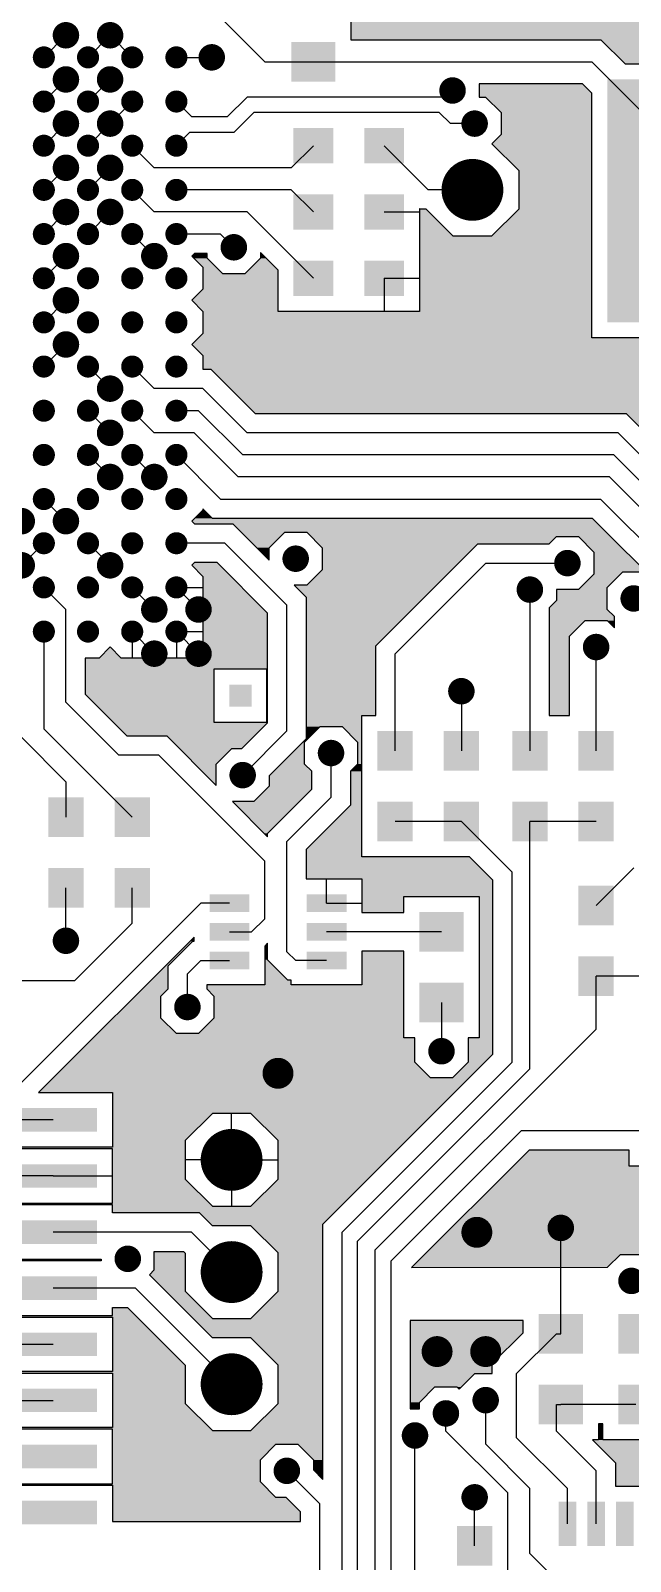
# Model space of a CAD drawing. Extents: x 295 to 953, y 10 to 290.
# Drawn here: x 686.9 to 714, y 126.9 to 196.2 of the extents above; entities that cross this region are included whole.
import ezdxf

# ---------------------------------------------------------------- set-up
doc = ezdxf.new("R2010")
doc.units = 0
doc.header["$LTSCALE"] = 5
doc.header["$MEASUREMENT"] = 0
doc.layers.get('0').update_dxf_attribs({"linetype": 'CONTINUOUS', "lineweight": 25})
doc.layers.add('16_COMP_GBR', color=4, linetype='CONTINUOUS')

msp = doc.modelspace()

# ---------------------------------------------------------------- linework, layer by layer
at = {"color": 7}
for points, const_width in [([(688.178, 196, 1), (688.778, 196, 1)], 0.6), ([(690.178, 196, 1), (690.778, 196, 1)], 0.6), ([(687.228, 195, 1), (687.728, 195, 1)], 0.5), ([(689.228, 195, 1), (689.728, 195, 1)], 0.5), ([(691.228, 195, 1), (691.728, 195, 1)], 0.5), ([(693.228, 195, 1), (693.728, 195, 1)], 0.5), ([(694.778, 195, 1), (695.378, 195, 1)], 0.6), ([(688.178, 194, 1), (688.778, 194, 1)], 0.6), ([(690.178, 194, 1), (690.778, 194, 1)], 0.6), ([(705.678, 193.5, 1), (706.278, 193.5, 1)], 0.6), ([(687.228, 193, 1), (687.728, 193, 1)], 0.5), ([(689.228, 193, 1), (689.728, 193, 1)], 0.5), ([(691.228, 193, 1), (691.728, 193, 1)], 0.5), ([(693.228, 193, 1), (693.728, 193, 1)], 0.5), ([(688.178, 192, 1), (688.778, 192, 1)], 0.6), ([(690.178, 192, 1), (690.778, 192, 1)], 0.6), ([(706.678, 192, 1), (707.278, 192, 1)], 0.6), ([(687.228, 191, 1), (687.728, 191, 1)], 0.5), ([(689.228, 191, 1), (689.728, 191, 1)], 0.5), ([(691.228, 191, 1), (691.728, 191, 1)], 0.5), ([(693.228, 191, 1), (693.728, 191, 1)], 0.5), ([(688.178, 190, 1), (688.778, 190, 1)], 0.6), ([(690.178, 190, 1), (690.778, 190, 1)], 0.6), ([(706.178, 189, 1), (707.578, 189, 1)], 1.4), ([(687.228, 189, 1), (687.728, 189, 1)], 0.5), ([(689.228, 189, 1), (689.728, 189, 1)], 0.5), ([(691.228, 189, 1), (691.728, 189, 1)], 0.5), ([(693.228, 189, 1), (693.728, 189, 1)], 0.5), ([(688.178, 188, 1), (688.778, 188, 1)], 0.6), ([(690.178, 188, 1), (690.778, 188, 1)], 0.6), ([(687.228, 187, 1), (687.728, 187, 1)], 0.5), ([(689.228, 187, 1), (689.728, 187, 1)], 0.5), ([(691.228, 187, 1), (691.728, 187, 1)], 0.5), ([(693.228, 187, 1), (693.728, 187, 1)], 0.5), ([(688.178, 186, 1), (688.778, 186, 1)], 0.6), ([(692.178, 186, 1), (692.778, 186, 1)], 0.6), ([(695.778, 186.4, 1), (696.378, 186.4, 1)], 0.6), ([(687.228, 185, 1), (687.728, 185, 1)], 0.5), ([(689.228, 185, 1), (689.728, 185, 1)], 0.5), ([(691.228, 185, 1), (691.728, 185, 1)], 0.5), ([(693.228, 185, 1), (693.728, 185, 1)], 0.5), ([(688.178, 184, 1), (688.778, 184, 1)], 0.6), ([(687.228, 183, 1), (687.728, 183, 1)], 0.5), ([(689.228, 183, 1), (689.728, 183, 1)], 0.5), ([(691.228, 183, 1), (691.728, 183, 1)], 0.5), ([(693.228, 183, 1), (693.728, 183, 1)], 0.5), ([(688.178, 182, 1), (688.778, 182, 1)], 0.6), ([(687.228, 181, 1), (687.728, 181, 1)], 0.5), ([(689.228, 181, 1), (689.728, 181, 1)], 0.5), ([(691.228, 181, 1), (691.728, 181, 1)], 0.5), ([(693.228, 181, 1), (693.728, 181, 1)], 0.5), ([(690.178, 180, 1), (690.778, 180, 1)], 0.6), ([(687.228, 179, 1), (687.728, 179, 1)], 0.5), ([(689.228, 179, 1), (689.728, 179, 1)], 0.5), ([(691.228, 179, 1), (691.728, 179, 1)], 0.5), ([(693.228, 179, 1), (693.728, 179, 1)], 0.5), ([(690.178, 178, 1), (690.778, 178, 1)], 0.6), ([(687.228, 177, 1), (687.728, 177, 1)], 0.5), ([(689.228, 177, 1), (689.728, 177, 1)], 0.5), ([(691.228, 177, 1), (691.728, 177, 1)], 0.5), ([(693.228, 177, 1), (693.728, 177, 1)], 0.5), ([(690.178, 176, 1), (690.778, 176, 1)], 0.6), ([(692.178, 176, 1), (692.778, 176, 1)], 0.6), ([(687.228, 175, 1), (687.728, 175, 1)], 0.5), ([(689.228, 175, 1), (689.728, 175, 1)], 0.5), ([(691.228, 175, 1), (691.728, 175, 1)], 0.5), ([(693.228, 175, 1), (693.728, 175, 1)], 0.5), ([(686.178, 174, 1), (686.778, 174, 1)], 0.6), ([(688.178, 174, 1), (688.778, 174, 1)], 0.6), ([(687.228, 173, 1), (687.728, 173, 1)], 0.5), ([(689.228, 173, 1), (689.728, 173, 1)], 0.5), ([(691.228, 173, 1), (691.728, 173, 1)], 0.5), ([(693.228, 173, 1), (693.728, 173, 1)], 0.5), ([(686.178, 172, 1), (686.778, 172, 1)], 0.6), ([(690.178, 172, 1), (690.778, 172, 1)], 0.6), ([(698.578, 172.3, 1), (699.178, 172.3, 1)], 0.6), ([(710.878, 172.1, 1), (711.478, 172.1, 1)], 0.6), ([(687.228, 171, 1), (687.728, 171, 1)], 0.5), ([(689.228, 171, 1), (689.728, 171, 1)], 0.5), ([(691.228, 171, 1), (691.728, 171, 1)], 0.5), ([(693.228, 171, 1), (693.728, 171, 1)], 0.5), ([(709.178, 170.9, 1), (709.778, 170.9, 1)], 0.6), ([(692.178, 170, 1), (692.778, 170, 1)], 0.6), ([(694.178, 170, 1), (694.778, 170, 1)], 0.6), ([(713.878, 170.5, 1), (714.478, 170.5, 1)], 0.6), ([(687.228, 169, 1), (687.728, 169, 1)], 0.5), ([(689.228, 169, 1), (689.728, 169, 1)], 0.5), ([(691.228, 169, 1), (691.728, 169, 1)], 0.5), ([(693.228, 169, 1), (693.728, 169, 1)], 0.5), ([(692.178, 168, 1), (692.778, 168, 1)], 0.6), ([(694.178, 168, 1), (694.778, 168, 1)], 0.6), ([(712.178, 168.3, 1), (712.778, 168.3, 1)], 0.6), ([(706.078, 166.3, 1), (706.678, 166.3, 1)], 0.6), ([(700.178, 163.5, 1), (700.778, 163.5, 1)], 0.6), ([(696.178, 162.5, 1), (696.778, 162.5, 1)], 0.6), ([(688.178, 155, 1), (688.778, 155, 1)], 0.6), ([(693.678, 152, 1), (694.278, 152, 1)], 0.6), ([(705.178, 150, 1), (705.778, 150, 1)], 0.6), ([(697.728, 149, 1), (698.428, 149, 1)], 0.7), ([(695.278, 145.08, 1), (696.678, 145.08, 1)], 1.4), ([(706.728, 141.8, 1), (707.428, 141.8, 1)], 0.7), ([(710.578, 142, 1), (711.178, 142, 1)], 0.6), ([(695.278, 140, 1), (696.678, 140, 1)], 1.4), ([(690.978, 140.6, 1), (691.578, 140.6, 1)], 0.6), ([(713.778, 139.6, 1), (714.378, 139.6, 1)], 0.6), ([(704.928, 136.4, 1), (705.628, 136.4, 1)], 0.7), ([(707.128, 136.4, 1), (707.828, 136.4, 1)], 0.7), ([(695.278, 134.92, 1), (696.678, 134.92, 1)], 1.4), ([(707.178, 134.2, 1), (707.778, 134.2, 1)], 0.6), ([(705.378, 133.6, 1), (705.978, 133.6, 1)], 0.6), ([(703.978, 132.6, 1), (704.578, 132.6, 1)], 0.6), ([(698.178, 131, 1), (698.778, 131, 1)], 0.6), ([(706.678, 129.8, 1), (707.278, 129.8, 1)], 0.6)]:
    msp.add_lwpolyline(points, format="xyb", close=True, dxfattribs=dict(at, const_width=const_width))
for points in [[(700.678, 195.7), (700.678, 193.9), (698.678, 195.7), (698.678, 193.9)], [(716.978, 194), (716.978, 183), (712.978, 194), (712.978, 183)], [(700.578, 191.8), (700.578, 190.2), (698.778, 191.8), (698.778, 190.2)], [(703.778, 191.8), (703.778, 190.2), (701.978, 191.8), (701.978, 190.2)], [(700.578, 188.8), (700.578, 187.2), (698.778, 188.8), (698.778, 187.2)], [(703.778, 188.8), (703.778, 187.2), (701.978, 188.8), (701.978, 187.2)], [(700.578, 185.8), (700.578, 184.2), (698.778, 185.8), (698.778, 184.2)], [(703.778, 185.8), (703.778, 184.2), (701.978, 185.8), (701.978, 184.2)], [(704.178, 164.5), (704.178, 162.7), (702.578, 164.5), (702.578, 162.7)], [(707.178, 164.5), (707.178, 162.7), (705.578, 164.5), (705.578, 162.7)], [(710.278, 164.5), (710.278, 162.7), (708.678, 164.5), (708.678, 162.7)], [(713.278, 164.5), (713.278, 162.7), (711.678, 164.5), (711.678, 162.7)], [(689.278, 161.5), (689.278, 159.7), (687.678, 161.5), (687.678, 159.7)], [(692.278, 161.5), (692.278, 159.7), (690.678, 161.5), (690.678, 159.7)], [(704.178, 161.3), (704.178, 159.5), (702.578, 161.3), (702.578, 159.5)], [(707.178, 161.3), (707.178, 159.5), (705.578, 161.3), (705.578, 159.5)], [(710.278, 161.3), (710.278, 159.5), (708.678, 161.3), (708.678, 159.5)], [(713.278, 161.3), (713.278, 159.5), (711.678, 161.3), (711.678, 159.5)], [(689.278, 158.3), (689.278, 156.5), (687.678, 158.3), (687.678, 156.5)], [(692.278, 158.3), (692.278, 156.5), (690.678, 158.3), (690.678, 156.5)], [(713.278, 157.5), (713.278, 155.7), (711.678, 157.5), (711.678, 155.7)], [(696.778, 157.1), (696.778, 156.3), (694.978, 157.1), (694.978, 156.3)], [(701.178, 157.1), (701.178, 156.3), (699.378, 157.1), (699.378, 156.3)], [(706.478, 156.3), (706.478, 154.5), (704.478, 156.3), (704.478, 154.5)], [(696.778, 155.8), (696.778, 155), (694.978, 155.8), (694.978, 155)], [(701.178, 155.8), (701.178, 155), (699.378, 155.8), (699.378, 155)], [(696.778, 154.5), (696.778, 153.7), (694.978, 154.5), (694.978, 153.7)], [(701.178, 154.5), (701.178, 153.7), (699.378, 154.5), (699.378, 153.7)], [(713.278, 154.3), (713.278, 152.5), (711.678, 154.3), (711.678, 152.5)], [(706.478, 153.1), (706.478, 151.3), (704.478, 153.1), (704.478, 151.3)], [(689.887, 147.423), (689.887, 146.357), (685.925, 147.423), (685.925, 146.357)], [(689.887, 144.883), (689.887, 143.817), (685.925, 144.883), (685.925, 143.817)], [(689.887, 142.343), (689.887, 141.277), (685.925, 142.343), (685.925, 141.277)], [(689.887, 139.803), (689.887, 138.737), (685.925, 139.803), (685.925, 138.737)], [(711.878, 138.1), (711.878, 136.3), (709.878, 138.1), (709.878, 136.3)], [(715.078, 138.1), (715.078, 136.3), (713.478, 138.1), (713.478, 136.3)], [(689.887, 137.263), (689.887, 136.197), (685.925, 137.263), (685.925, 136.197)], [(689.887, 134.723), (689.887, 133.657), (685.925, 134.723), (685.925, 133.657)], [(711.878, 134.9), (711.878, 133.1), (709.878, 134.9), (709.878, 133.1)], [(715.078, 134.9), (715.078, 133.1), (713.478, 134.9), (713.478, 133.1)], [(689.887, 132.183), (689.887, 131.117), (685.925, 132.183), (685.925, 131.117)], [(689.887, 129.643), (689.887, 128.577), (685.925, 129.643), (685.925, 128.577)], [(711.578, 129.6), (711.578, 127.6), (710.778, 129.6), (710.778, 127.6)], [(712.878, 129.6), (712.878, 127.6), (712.078, 129.6), (712.078, 127.6)], [(714.178, 129.6), (714.178, 127.6), (713.378, 129.6), (713.378, 127.6)], [(707.778, 128.5), (707.778, 126.7), (706.178, 128.5), (706.178, 126.7)]]:
    msp.add_solid(points, dxfattribs=at)
at = {"layer": '16_COMP_GBR', "color": 7}
for p, q in [((701.378, 199.6), (701.378, 195.8)), ((697.478, 194.8), (695.278, 197)), ((687.478, 195), (688.478, 196)), ((689.478, 195), (690.478, 196)), ((690.478, 196), (691.478, 195)), ((701.378, 195.8), (712.692, 195.8)), ((712.692, 195.8), (713.792, 194.7)), ((693.478, 195), (695.078, 195)), ((697.478, 194.8), (699.678, 194.8)), ((699.678, 194.8), (712.278, 194.8)), ((714.878, 192.2), (712.278, 194.8)), ((713.792, 194.7), (717.678, 194.7)), ((687.478, 193), (688.478, 194)), ((689.478, 193), (690.478, 194)), ((705.978, 193.5), (705.678, 193.2)), ((707.178, 193.8), (707.178, 193.2)), ((711.864, 193.8), (707.178, 193.8)), ((712.278, 193.386), (711.864, 193.8)), ((712.278, 182.3), (712.278, 193.386)), ((690.478, 192), (691.478, 193)), ((693.478, 193), (694.178, 192.3)), ((695.778, 192.3), (696.678, 193.2)), ((705.678, 193.2), (696.678, 193.2)), ((707.178, 193.2), (707.476, 193.2)), ((707.476, 193.2), (708.178, 192.498)), ((687.478, 191), (688.478, 192)), ((689.478, 191), (690.478, 192)), ((695.778, 192.3), (694.178, 192.3)), ((696.078, 191.6), (696.978, 192.5)), ((705.378, 192.5), (696.978, 192.5)), ((705.378, 192.5), (705.878, 192)), ((706.978, 192), (705.878, 192)), ((708.178, 192.498), (708.178, 191.502)), ((693.478, 191), (694.078, 191.6)), ((696.078, 191.6), (694.078, 191.6)), ((708.178, 191.502), (707.762, 191.086)), ((691.478, 191), (692.478, 190)), ((699.678, 191), (698.678, 190)), ((702.878, 191), (704.878, 189)), ((707.762, 191.086), (708.978, 189.87)), ((687.478, 189), (688.478, 190)), ((689.478, 189), (690.478, 190)), ((698.678, 190), (692.478, 190)), ((708.978, 189.87), (708.978, 188.13)), ((691.478, 189), (692.478, 188)), ((698.678, 189), (693.478, 189)), ((699.678, 188), (698.678, 189)), ((706.878, 189), (704.878, 189)), ((687.478, 187), (688.478, 188)), ((690.478, 188), (689.478, 187)), ((696.678, 188), (692.478, 188)), ((699.678, 185), (696.678, 188)), ((702.878, 188), (704.478, 188)), ((704.478, 188.162), (704.478, 183.5)), ((704.516, 188.124), (704.478, 188.162)), ((704.784, 188.124), (704.516, 188.124)), ((706.008, 186.9), (704.784, 188.124)), ((708.978, 188.13), (707.748, 186.9)), ((692.478, 186), (691.478, 187)), ((695.478, 187), (693.478, 187)), ((696.078, 186.4), (695.478, 187)), ((707.748, 186.9), (706.008, 186.9)), ((687.478, 185), (688.478, 186)), ((694.3, 186.124), (694.176, 186)), ((694.176, 186), (694.678, 185.498)), ((694.878, 186.124), (694.3, 186.124)), ((694.878, 185.902), (694.878, 186.124)), ((695.58, 185.2), (694.878, 185.902)), ((697.278, 185.902), (696.576, 185.2)), ((697.278, 186.162), (697.278, 185.902)), ((698.078, 185.362), (697.278, 186.162)), ((694.678, 185.498), (694.678, 184.504)), ((696.576, 185.2), (695.58, 185.2)), ((698.078, 183.5), (698.078, 185.362)), ((694.678, 184.504), (694.176, 184)), ((702.878, 185), (702.878, 183.5)), ((702.878, 185), (704.478, 185)), ((687.478, 183), (688.478, 184)), ((694.176, 184), (694.678, 183.498)), ((694.678, 183.498), (694.678, 182.504)), ((704.478, 183.5), (698.078, 183.5)), ((694.678, 182.504), (694.176, 182)), ((717.678, 182.3), (712.278, 182.3)), ((687.478, 181), (688.478, 182)), ((694.176, 182), (694.678, 181.498)), ((690.478, 180), (689.478, 181)), ((691.478, 181), (692.478, 180)), ((694.678, 181.498), (694.678, 180.876)), ((694.678, 180.876), (695.04, 180.876)), ((695.04, 180.876), (697.04, 178.876)), ((694.678, 180), (692.478, 180)), ((694.678, 180), (696.678, 178)), ((690.478, 178), (689.478, 179)), ((691.478, 179), (692.478, 178)), ((694.478, 179), (693.478, 179)), ((694.478, 179), (696.478, 177)), ((697.04, 178.876), (713.84, 178.876)), ((713.84, 178.876), (722.04, 170.676)), ((694.278, 178), (692.478, 178)), ((694.278, 178), (696.278, 176)), ((713.478, 178), (696.678, 178)), ((713.478, 178), (721.678, 169.8)), ((690.478, 176), (689.478, 177)), ((692.478, 176), (691.478, 177)), ((693.478, 177), (695.478, 175)), ((713.278, 177), (696.478, 177)), ((713.278, 177), (725.278, 165)), ((713.078, 176), (696.278, 176)), ((713.078, 176), (724.778, 164.3)), ((687.478, 175), (688.478, 174)), ((695.478, 175), (712.678, 175)), ((726.078, 161.6), (712.678, 175)), ((688.478, 174.304), (688.176, 174)), ((688.176, 174), (688.478, 173.698)), ((688.782, 174), (688.478, 174.304)), ((688.478, 173.698), (688.782, 174)), ((694.678, 174.504), (694.176, 174)), ((694.176, 174), (694.3, 173.876)), ((694.678, 174.562), (694.678, 174.504)), ((695.116, 174.124), (694.678, 174.562)), ((712.316, 174.124), (695.116, 174.124)), ((725.202, 161.238), (712.316, 174.124)), ((694.3, 173.876), (696.04, 173.876)), ((696.04, 173.876), (697.678, 172.238)), ((697.678, 172.798), (698.38, 173.5)), ((698.38, 173.5), (699.376, 173.5)), ((699.376, 173.5), (700.078, 172.798)), ((710.356, 172.976), (710.68, 173.3)), ((710.68, 173.3), (711.676, 173.3)), ((711.676, 173.3), (712.378, 172.598)), ((687.478, 173), (686.478, 172)), ((689.478, 173), (690.478, 172)), ((695.678, 173), (693.478, 173)), ((695.678, 173), (698.478, 170.2)), ((697.678, 172.238), (697.678, 172.798)), ((700.078, 172.798), (700.078, 171.802)), ((702.502, 168.362), (707.116, 172.976)), ((707.116, 172.976), (710.356, 172.976)), ((712.378, 172.598), (712.378, 171.602)), ((690.478, 172.304), (690.176, 172)), ((690.176, 172), (690.478, 171.698)), ((690.782, 172), (690.478, 172.304)), ((690.478, 171.698), (690.782, 172)), ((694.3, 172.124), (694.176, 172)), ((694.176, 172), (694.678, 171.498)), ((695.316, 172.124), (694.3, 172.124)), ((697.602, 169.838), (695.316, 172.124)), ((707.478, 172.1), (703.378, 168)), ((707.478, 172.1), (711.178, 172.1)), ((694.678, 171.498), (694.678, 170.504)), ((700.078, 171.802), (699.376, 171.1)), ((712.378, 171.602), (711.676, 170.9)), ((712.978, 170.998), (713.68, 171.7)), ((713.68, 171.7), (714.676, 171.7)), ((687.478, 171), (688.478, 170)), ((691.478, 171), (692.478, 170)), ((693.478, 171), (694.478, 170)), ((693.478, 171), (694.678, 171)), ((698.816, 171.1), (699.354, 170.562)), ((699.376, 171.1), (698.816, 171.1)), ((699.354, 170.562), (699.354, 164.138)), ((709.478, 170.9), (709.478, 163.6)), ((710.678, 170.902), (710.678, 170.402)), ((710.68, 170.9), (710.678, 170.902)), ((711.676, 170.9), (710.68, 170.9)), ((712.978, 170.002), (712.978, 170.998)), ((688.478, 165.8), (688.478, 170)), ((692.478, 170.304), (692.176, 170)), ((692.176, 170), (692.478, 169.698)), ((692.782, 170), (692.478, 170.304)), ((692.478, 169.698), (692.782, 170)), ((694.678, 170.504), (694.176, 170)), ((694.176, 170), (694.678, 169.498)), ((697.602, 164.862), (697.602, 169.838)), ((698.478, 164.5), (698.478, 170.2)), ((710.678, 170.402), (710.354, 170.078)), ((710.354, 170.078), (710.354, 165.2)), ((713.302, 169.678), (712.978, 170.002)), ((694.678, 169.498), (694.678, 168.504)), ((711.278, 168.798), (711.98, 169.5)), ((711.98, 169.5), (712.976, 169.5)), ((712.976, 169.5), (713.302, 169.172)), ((713.302, 169.172), (713.302, 169.678)), ((687.478, 169), (687.478, 164.6)), ((691.478, 169), (692.478, 168)), ((691.478, 169), (691.478, 167.8)), ((693.478, 169), (694.478, 168)), ((693.478, 169), (693.478, 167.8)), ((693.478, 169), (694.678, 169)), ((694.678, 168.504), (693.976, 167.8)), ((711.278, 165.2), (711.278, 168.798)), ((689.354, 167.8), (689.354, 166.162)), ((689.976, 167.8), (689.354, 167.8)), ((690.478, 168.304), (689.976, 167.8)), ((690.982, 167.8), (690.478, 168.304)), ((691.976, 167.8), (690.982, 167.8)), ((692.478, 168.304), (691.976, 167.8)), ((692.982, 167.8), (692.478, 168.304)), ((693.976, 167.8), (692.982, 167.8)), ((702.502, 165.2), (702.502, 168.362)), ((703.378, 163.6), (703.378, 168)), ((712.478, 163.6), (712.478, 168.3)), ((695.178, 167.3), (695.178, 164.9)), ((697.578, 167.3), (695.178, 167.3)), ((697.578, 164.9), (697.578, 167.3)), ((688.478, 165.8), (690.878, 163.4)), ((689.354, 166.162), (691.24, 164.276)), ((706.378, 166.3), (706.378, 163.6)), ((701.878, 165.2), (702.502, 165.2)), ((701.878, 158.8), (701.878, 165.2)), ((710.354, 165.2), (711.278, 165.2)), ((691.478, 160.6), (687.478, 164.6)), ((691.24, 164.276), (693.04, 164.276)), ((693.04, 164.276), (695.278, 162.038)), ((695.178, 164.9), (697.578, 164.9)), ((696.44, 163.7), (697.602, 164.862)), ((696.478, 162.5), (698.478, 164.5)), ((699.278, 163.998), (699.98, 164.7)), ((699.98, 164.7), (700.976, 164.7)), ((700.976, 164.7), (701.678, 163.998)), ((688.478, 162.2), (686.478, 164.2)), ((695.278, 162.998), (695.98, 163.7)), ((695.98, 163.7), (696.44, 163.7)), ((699.354, 164.138), (697.678, 162.462)), ((699.278, 163.002), (699.278, 163.998)), ((701.678, 163.998), (701.678, 163.002)), ((692.678, 163.4), (690.878, 163.4)), ((692.678, 163.4), (697.478, 158.6)), ((695.278, 162.038), (695.278, 162.998)), ((699.602, 162.678), (699.278, 163.002)), ((700.478, 161.5), (700.478, 163.5)), ((701.678, 163.002), (701.354, 162.678)), ((688.478, 162.2), (688.478, 160.6)), ((697.678, 162.462), (697.678, 162.002)), ((699.602, 161.862), (699.602, 162.678)), ((701.354, 162.678), (701.354, 161.138)), ((697.678, 162.002), (696.976, 161.3)), ((697.602, 159.862), (699.602, 161.862)), ((700.478, 161.5), (698.478, 159.5)), ((696.016, 161.3), (697.602, 159.712)), ((696.976, 161.3), (696.016, 161.3)), ((701.354, 161.138), (699.354, 159.138)), ((706.378, 160.4), (703.378, 160.4)), ((706.378, 160.4), (708.678, 158.1)), ((712.478, 160.4), (709.478, 160.4)), ((709.478, 149.2), (709.478, 160.4)), ((697.602, 159.712), (697.602, 159.862)), ((698.478, 154.5), (698.478, 159.5)), ((699.354, 159.138), (699.354, 157.8)), ((706.74, 158.8), (701.878, 158.8)), ((707.802, 157.738), (706.74, 158.8)), ((697.478, 156), (697.478, 158.6)), ((708.678, 149.5), (708.678, 158.1)), ((712.478, 156.6), (714.178, 158.3)), ((688.478, 155), (688.478, 157.4)), ((691.478, 155.8), (691.478, 157.4)), ((699.354, 157.8), (701.878, 157.8)), ((700.278, 156.7), (700.278, 157.8)), ((701.878, 157.8), (701.878, 156.276)), ((707.802, 149.862), (707.802, 157.738)), ((686.478, 148.6), (694.578, 156.7)), ((695.878, 156.7), (694.578, 156.7)), ((700.278, 156.7), (701.878, 156.7)), ((703.778, 157), (707.178, 157)), ((703.778, 156.276), (703.778, 157)), ((707.178, 157), (707.178, 150.6)), ((697.478, 156), (696.878, 155.4)), ((701.878, 156.276), (703.778, 156.276)), ((691.478, 155.8), (688.878, 153.2)), ((695.878, 155.4), (696.878, 155.4)), ((705.478, 155.4), (700.278, 155.4)), ((694.278, 155.162), (687.238, 148.124)), ((693.102, 153.862), (694.216, 154.976)), ((694.216, 154.976), (694.278, 154.976)), ((694.278, 154.976), (694.278, 155.162)), ((697.602, 154.888), (697.478, 154.762)), ((697.478, 154.762), (697.478, 153)), ((697.602, 154.138), (697.602, 154.888)), ((694.578, 154.1), (693.978, 153.5)), ((694.578, 154.1), (695.878, 154.1)), ((698.516, 153.224), (697.602, 154.138)), ((698.478, 154.5), (698.878, 154.1)), ((700.278, 154.1), (698.878, 154.1)), ((701.878, 154.524), (701.878, 153)), ((703.778, 154.524), (701.878, 154.524)), ((703.778, 150.6), (703.778, 154.524)), ((679.278, 153.2), (688.878, 153.2)), ((693.102, 152.822), (693.102, 153.862)), ((693.978, 152), (693.978, 153.5)), ((698.678, 153.224), (698.516, 153.224)), ((698.678, 153), (698.678, 153.224)), ((715.478, 153.4), (712.478, 153.4)), ((712.478, 151), (712.478, 153.4)), ((692.778, 152.498), (693.102, 152.822)), ((692.778, 151.502), (692.778, 152.498)), ((694.854, 153), (694.854, 152.822)), ((697.478, 153), (694.854, 153)), ((694.854, 152.822), (695.178, 152.498)), ((695.178, 152.498), (695.178, 151.502)), ((701.878, 153), (698.678, 153)), ((705.478, 152.2), (705.478, 150)), ((693.48, 150.8), (692.778, 151.502)), ((695.178, 151.502), (694.476, 150.8)), ((694.476, 150.8), (693.48, 150.8)), ((712.478, 151), (702.478, 141)), ((704.278, 150.6), (703.778, 150.6)), ((704.278, 149.502), (704.278, 150.6)), ((706.678, 150.6), (706.678, 149.502)), ((707.178, 150.6), (706.678, 150.6)), ((700.102, 142.162), (707.802, 149.862)), ((708.678, 149.5), (700.978, 141.8)), ((709.478, 149.2), (701.678, 141.4)), ((704.98, 148.8), (704.278, 149.502)), ((706.678, 149.502), (705.976, 148.8)), ((705.976, 148.8), (704.98, 148.8)), ((687.238, 148.124), (690.588, 148.124)), ((690.588, 148.124), (690.588, 145.658)), ((695.108, 147.18), (693.878, 145.95)), ((696.848, 147.18), (695.108, 147.18)), ((695.978, 145.08), (695.978, 147.18)), ((698.078, 145.95), (696.848, 147.18)), ((687.906, 146.89), (684.878, 146.89)), ((703.178, 140.5), (709.078, 146.4)), ((715.478, 146.4), (709.078, 146.4)), ((690.588, 145.658), (685.226, 145.658)), ((690.588, 145.584), (685.226, 145.584)), ((690.588, 143.118), (690.588, 145.584)), ((693.878, 145.95), (693.878, 144.21)), ((698.078, 144.21), (698.078, 145.95)), ((695.978, 145.08), (693.878, 145.08)), ((695.978, 145.08), (695.978, 142.98)), ((695.978, 145.08), (698.078, 145.08)), ((709.44, 145.524), (704.12, 140.204)), ((713.978, 145.524), (709.44, 145.524)), ((713.978, 144.8), (713.978, 145.524)), ((687.906, 144.35), (685.226, 144.35)), ((687.906, 144.35), (690.588, 144.35)), ((693.878, 144.21), (695.108, 142.98)), ((696.848, 142.98), (698.078, 144.21)), ((719.978, 144.8), (713.978, 144.8)), ((685.226, 143.118), (690.588, 143.118)), ((690.588, 143.044), (685.226, 143.044)), ((690.588, 142.686), (690.588, 143.044)), ((695.108, 142.98), (696.848, 142.98)), ((694.53, 142.686), (690.588, 142.686)), ((695.116, 142.1), (694.53, 142.686)), ((696.848, 142.1), (695.116, 142.1)), ((698.078, 140.87), (696.848, 142.1)), ((700.102, 130.612), (700.102, 142.162)), ((694.168, 141.81), (687.906, 141.81)), ((695.978, 140), (694.168, 141.81)), ((700.978, 123.5), (700.978, 141.8)), ((701.678, 123.8), (701.678, 141.4)), ((710.878, 137.2), (710.878, 142)), ((692.478, 140.934), (693.806, 140.934)), ((692.478, 140.102), (692.478, 140.934)), ((693.806, 140.934), (693.878, 140.862)), ((693.878, 140.862), (693.878, 139.13)), ((698.078, 139.13), (698.078, 140.87)), ((702.478, 124), (702.478, 141)), ((712.996, 140.216), (713.58, 140.8)), ((713.58, 140.8), (714.576, 140.8)), ((685.226, 140.578), (690.078, 140.578)), ((690.078, 140.504), (685.226, 140.504)), ((690.078, 140.578), (690.078, 140.504)), ((692.256, 139.88), (692.478, 140.102)), ((703.178, 140.5), (703.178, 124.3)), ((704.12, 140.204), (712.996, 140.216)), ((695.116, 137.02), (692.256, 139.88)), ((691.628, 139.27), (687.906, 139.27)), ((695.978, 134.92), (691.628, 139.27)), ((693.878, 139.13), (695.108, 137.9)), ((696.848, 137.9), (698.078, 139.13)), ((685.226, 138.038), (690.588, 138.038)), ((685.226, 137.964), (690.588, 137.964)), ((690.588, 138.394), (691.266, 138.394)), ((690.588, 138.038), (690.588, 138.394)), ((690.588, 137.964), (690.588, 135.498)), ((691.266, 138.394), (693.878, 135.782)), ((695.108, 137.9), (696.848, 137.9)), ((704.054, 137.8), (704.054, 133.8)), ((709.178, 137.8), (704.054, 137.8)), ((707.778, 135.856), (709.178, 137.256)), ((709.178, 137.256), (709.178, 137.8)), ((684.948, 136.73), (687.906, 136.73)), ((696.848, 137.02), (695.116, 137.02)), ((698.078, 135.79), (696.848, 137.02)), ((710.678, 137.2), (708.878, 135.4)), ((710.678, 137.2), (710.878, 137.2)), ((707.778, 135.4), (707.778, 135.856)), ((690.588, 135.498), (685.278, 135.498)), ((685.282, 135.424), (690.588, 135.424)), ((690.588, 135.424), (690.588, 132.958)), ((693.878, 135.782), (693.878, 134.05)), ((698.078, 134.05), (698.078, 135.79)), ((706.278, 134.698), (706.98, 135.4)), ((706.98, 135.4), (707.778, 135.4)), ((708.878, 132.5), (708.878, 135.4)), ((704.478, 134.098), (705.18, 134.8)), ((705.18, 134.8), (706.176, 134.8)), ((706.176, 134.8), (706.278, 134.698)), ((685.278, 134.19), (687.906, 134.19)), ((693.878, 134.05), (695.108, 132.82)), ((696.848, 132.82), (698.078, 134.05)), ((704.054, 133.8), (704.478, 133.8)), ((704.478, 133.8), (704.478, 134.098)), ((707.478, 132.2), (707.478, 134.2)), ((710.678, 134), (710.878, 134)), ((710.678, 132.8), (710.678, 134)), ((714.278, 134), (710.878, 134)), ((705.678, 132.8), (705.678, 133.6)), ((712.578, 133.124), (712.578, 132.4)), ((712.778, 133.124), (712.578, 133.124)), ((712.778, 132.4), (712.778, 133.124)), ((690.588, 132.958), (685.226, 132.958)), ((690.588, 132.884), (685.226, 132.884)), ((690.588, 130.418), (690.588, 132.884)), ((695.108, 132.82), (696.848, 132.82)), ((704.278, 124.2), (704.278, 132.6)), ((705.678, 132.8), (708.478, 130)), ((708.878, 132.5), (711.178, 130.2)), ((710.678, 132.8), (712.478, 131)), ((712.578, 132.4), (712.316, 132.4)), ((712.316, 132.4), (713.354, 131.362)), ((715.778, 132.4), (712.778, 132.4)), ((697.278, 131.498), (697.98, 132.2)), ((697.98, 132.2), (698.976, 132.2)), ((698.976, 132.2), (699.678, 131.498)), ((707.478, 132.2), (709.478, 130.2)), ((697.278, 130.502), (697.278, 131.498)), ((698.478, 131), (699.978, 129.5)), ((699.678, 131.498), (699.678, 131.038)), ((699.678, 131.038), (700.102, 130.612)), ((712.478, 128.6), (712.478, 131)), ((713.354, 131.362), (713.354, 130.3)), ((685.226, 130.418), (690.588, 130.418)), ((685.226, 130.344), (690.588, 130.344)), ((690.588, 130.344), (690.588, 128.7)), ((697.98, 129.8), (697.278, 130.502)), ((698.44, 129.8), (697.98, 129.8)), ((699.102, 129.138), (698.44, 129.8)), ((706.978, 127.6), (706.978, 129.8)), ((708.478, 124.5), (708.478, 130)), ((709.478, 127.25), (709.478, 130.2)), ((711.178, 128.6), (711.178, 130.2)), ((713.354, 130.3), (714.878, 130.3)), ((699.102, 128.7), (699.102, 129.138)), ((699.978, 123.5), (699.978, 129.5)), ((690.588, 128.7), (699.102, 128.7)), ((709.478, 127.25), (710.228, 126.5))]:
    msp.add_line(p, q, dxfattribs=at)
for points in [[(701.378, 195.8), (701.378, 198.39), (756.778, 195.8), (756.778, 198.39)], [(713.792, 194.7), (712.692, 195.8), (756.778, 194.7), (756.778, 195.8)], [(707.178, 193.386), (707.178, 193.8), (712.278, 193.386), (711.864, 193.8)], [(707.178, 193.8), (707.178, 193.8), (711.864, 193.8), (707.178, 193.8)], [(707.178, 193.2), (707.178, 193.386), (712.278, 193.2), (712.278, 193.386)], [(708.178, 192.498), (707.476, 193.2), (712.278, 192.498), (712.278, 193.2)], [(708.178, 191.502), (708.178, 192.498), (712.278, 191.502), (712.278, 192.498)], [(707.762, 191.086), (708.178, 191.502), (712.278, 191.086), (712.278, 191.502)], [(708.978, 189.87), (707.762, 191.086), (712.278, 189.87), (712.278, 191.086)], [(708.978, 188.13), (708.978, 189.87), (712.278, 188.13), (712.278, 189.87)], [(704.478, 188.124), (704.478, 188.162), (704.516, 188.124), (704.478, 188.162)], [(704.478, 186.9), (704.478, 188.124), (706.008, 186.9), (704.784, 188.124)], [(704.478, 188.124), (704.478, 188.124), (704.784, 188.124), (704.516, 188.124)], [(707.748, 186.9), (708.978, 188.13), (712.278, 186.9), (712.278, 188.13)], [(704.478, 183.5), (704.478, 186.9), (712.278, 183.5), (712.278, 186.9)], [(694.176, 186), (694.3, 186.124), (694.878, 186), (694.878, 186.124)], [(694.274, 185.902), (694.176, 186), (694.878, 185.902), (694.878, 186)], [(694.678, 185.498), (694.274, 185.902), (695.282, 185.498), (694.878, 185.902)], [(694.3, 186.124), (694.3, 186.124), (694.878, 186.124), (694.3, 186.124)], [(696.738, 185.362), (697.278, 185.902), (698.078, 185.362), (697.538, 185.902)], [(697.278, 185.902), (697.278, 186.162), (697.538, 185.902), (697.278, 186.162)], [(694.678, 185.2), (694.678, 185.498), (695.58, 185.2), (695.282, 185.498)], [(694.678, 184.504), (694.678, 185.2), (698.078, 184.504), (698.078, 185.2)], [(696.576, 185.2), (696.738, 185.362), (698.078, 185.2), (698.078, 185.362)], [(694.176, 184), (694.678, 184.504), (698.078, 184), (698.078, 184.504)], [(694.676, 183.5), (694.176, 184), (698.078, 183.5), (698.078, 184)], [(694.678, 183.498), (694.676, 183.5), (712.278, 183.498), (712.278, 183.5)], [(694.678, 182.504), (694.678, 183.498), (712.278, 182.504), (712.278, 183.498)], [(694.176, 182), (694.474, 182.3), (721.778, 182), (721.778, 182.3)], [(694.474, 182.3), (694.678, 182.504), (712.278, 182.3), (712.278, 182.504)], [(694.474, 182.3), (694.474, 182.3), (721.778, 182.3), (721.48, 182.3)], [(694.674, 181.502), (694.176, 182), (721.778, 181.502), (721.778, 182)], [(694.678, 181.498), (694.674, 181.502), (721.782, 181.498), (721.778, 181.502)], [(694.678, 180.876), (694.678, 181.498), (722.404, 180.876), (721.782, 181.498)], [(695.116, 180.8), (695.04, 180.876), (722.48, 180.8), (722.404, 180.876)], [(695.414, 180.502), (695.116, 180.8), (723.278, 180.502), (723.278, 180.8)], [(695.116, 180.8), (695.116, 180.8), (723.278, 180.8), (722.48, 180.8)], [(696.116, 179.8), (695.414, 180.502), (723.98, 179.8), (723.278, 180.502)], [(697.04, 178.876), (696.116, 179.8), (759.778, 178.876), (759.778, 179.8)], [(715.516, 177.2), (713.84, 178.876), (759.778, 177.2), (759.778, 178.876)], [(688.176, 174), (688.478, 174.304), (688.782, 174), (688.478, 174.304)], [(688.478, 173.698), (688.176, 174), (688.478, 173.698), (688.782, 174)], [(694.176, 174), (694.299, 174.124), (712.44, 174), (712.316, 174.124)], [(694.3, 173.876), (694.176, 174), (712.564, 173.876), (712.44, 174)], [(694.299, 174.124), (694.678, 174.504), (695.116, 174.124), (694.736, 174.504)], [(694.299, 174.124), (694.299, 174.124), (712.316, 174.124), (695.116, 174.124)], [(694.678, 174.504), (694.678, 174.562), (694.736, 174.504), (694.678, 174.562)], [(696.416, 173.5), (696.04, 173.876), (712.94, 173.5), (712.564, 173.876)], [(697.118, 172.798), (696.416, 173.5), (697.678, 172.798), (698.38, 173.5)], [(696.416, 173.5), (696.416, 173.5), (698.38, 173.5), (699.376, 173.5)], [(699.576, 173.3), (699.376, 173.5), (713.14, 173.3), (712.94, 173.5)], [(699.9, 172.976), (699.576, 173.3), (710.356, 172.976), (710.68, 173.3)], [(699.576, 173.3), (699.576, 173.3), (710.68, 173.3), (711.676, 173.3)], [(712.378, 172.598), (711.676, 173.3), (713.842, 172.598), (713.14, 173.3)], [(697.677, 172.238), (697.118, 172.798), (697.677, 172.238), (697.678, 172.798)], [(700.078, 172.798), (699.9, 172.976), (706.938, 172.798), (707.116, 172.976)], [(699.9, 172.976), (699.9, 172.976), (707.116, 172.976), (710.356, 172.976)], [(700.078, 171.802), (700.078, 172.798), (705.942, 171.802), (706.938, 172.798)], [(712.378, 171.7), (712.378, 172.598), (714.74, 171.7), (713.842, 172.598)], [(690.176, 172), (690.478, 172.304), (690.782, 172), (690.478, 172.304)], [(690.478, 171.698), (690.176, 172), (690.478, 171.698), (690.782, 172)], [(694.176, 172), (694.3, 172.124), (695.44, 172), (695.316, 172.124)], [(694.678, 171.498), (694.176, 172), (695.942, 171.498), (695.44, 172)], [(694.3, 172.124), (694.3, 172.124), (695.316, 172.124), (694.3, 172.124)], [(694.678, 170.504), (694.678, 171.498), (696.936, 170.504), (695.942, 171.498)], [(699.376, 171.1), (700.078, 171.802), (705.24, 171.1), (705.942, 171.802)], [(711.774, 170.998), (712.378, 171.602), (712.978, 170.998), (713.582, 171.602)], [(712.378, 171.602), (712.378, 171.7), (713.582, 171.602), (713.68, 171.7)], [(712.378, 171.7), (712.378, 171.7), (713.68, 171.7), (714.676, 171.7)], [(699.354, 170.562), (698.816, 171.1), (704.702, 170.562), (705.24, 171.1)], [(699.354, 168.362), (699.354, 170.562), (702.502, 168.362), (704.702, 170.562)], [(710.678, 170.9), (710.678, 170.902), (710.68, 170.9), (710.678, 170.902)], [(710.678, 170.402), (710.678, 170.9), (712.978, 170.402), (712.978, 170.9)], [(711.676, 170.9), (711.774, 170.998), (712.978, 170.9), (712.978, 170.998)], [(692.176, 170), (692.478, 170.304), (692.782, 170), (692.478, 170.304)], [(692.478, 169.698), (692.176, 170), (692.478, 169.698), (692.782, 170)], [(694.176, 170), (694.678, 170.504), (697.44, 170), (696.936, 170.504)], [(694.314, 169.862), (694.176, 170), (697.578, 169.862), (697.44, 170)], [(694.338, 169.838), (694.314, 169.862), (697.602, 169.838), (697.578, 169.862)], [(694.678, 169.498), (694.338, 169.838), (697.602, 169.498), (697.602, 169.838)], [(710.354, 170.078), (710.678, 170.402), (712.978, 170.078), (712.978, 170.402)], [(710.354, 170.002), (710.354, 170.078), (712.978, 170.002), (712.978, 170.078)], [(710.354, 169.678), (710.354, 170.002), (713.302, 169.678), (712.978, 170.002)], [(694.678, 168.504), (694.678, 169.498), (697.602, 168.504), (697.602, 169.498)], [(710.354, 169.5), (710.354, 169.678), (713.302, 169.5), (713.302, 169.678)], [(710.354, 168.798), (710.354, 169.5), (711.278, 168.798), (711.98, 169.5)], [(710.354, 169.5), (710.354, 169.5), (711.98, 169.5), (712.976, 169.5)], [(713.301, 169.172), (712.976, 169.5), (713.301, 169.172), (713.302, 169.5)], [(693.976, 167.8), (694.678, 168.504), (697.602, 167.8), (697.602, 168.504)], [(710.354, 165.2), (710.354, 168.798), (711.278, 165.2), (711.278, 168.798)], [(689.354, 167.3), (689.354, 167.8), (697.602, 167.3), (697.602, 167.8)], [(689.976, 167.8), (690.478, 168.304), (690.982, 167.8), (690.478, 168.304)], [(691.976, 167.8), (692.478, 168.304), (692.982, 167.8), (692.478, 168.304)], [(699.354, 165.2), (699.354, 168.362), (702.502, 165.2), (702.502, 168.362)], [(689.354, 166.162), (689.354, 167.3), (695.178, 166.162), (695.178, 167.3)], [(689.354, 167.3), (689.354, 167.3), (695.178, 167.3), (697.578, 167.3)], [(697.578, 164.9), (697.578, 167.3), (697.602, 164.9), (697.602, 167.3)], [(695.878, 165.6), (695.878, 166.6), (696.878, 165.6), (696.878, 166.6)], [(695.878, 166.6), (695.878, 166.6), (696.878, 166.6), (695.878, 166.6)], [(690.616, 164.9), (689.354, 166.162), (695.178, 164.9), (695.178, 166.162)], [(699.354, 164.7), (699.354, 165.2), (701.878, 164.7), (701.878, 165.2)], [(699.354, 165.2), (699.354, 165.2), (701.878, 165.2), (702.502, 165.2)], [(690.654, 164.862), (690.616, 164.9), (697.602, 164.862), (697.602, 164.9)], [(691.24, 164.276), (690.654, 164.862), (697.016, 164.276), (697.602, 164.862)], [(693.616, 163.7), (693.04, 164.276), (696.44, 163.7), (697.016, 164.276)], [(699.354, 164.138), (699.354, 164.7), (699.418, 164.138), (699.98, 164.7)], [(699.354, 164.7), (699.354, 164.7), (699.98, 164.7), (700.976, 164.7)], [(701.678, 163.998), (700.976, 164.7), (701.878, 163.998), (701.878, 164.7)], [(694.318, 162.998), (693.616, 163.7), (695.278, 162.998), (695.98, 163.7)], [(693.616, 163.7), (693.616, 163.7), (695.98, 163.7), (696.44, 163.7)], [(698.218, 163.002), (699.214, 163.998), (699.278, 163.002), (699.278, 163.998)], [(699.214, 163.998), (699.354, 164.138), (699.278, 163.998), (699.418, 164.138)], [(701.678, 163.002), (701.678, 163.998), (701.878, 163.002), (701.878, 163.998)], [(695.277, 162.038), (694.318, 162.998), (695.277, 162.038), (695.278, 162.998)], [(697.894, 162.678), (698.218, 163.002), (699.602, 162.678), (699.278, 163.002)], [(701.354, 162.678), (701.678, 163.002), (701.878, 162.678), (701.878, 163.002)], [(697.678, 162.462), (697.894, 162.678), (699.602, 162.462), (699.602, 162.678)], [(697.678, 162.002), (697.678, 162.462), (699.602, 162.002), (699.602, 162.462)], [(701.354, 161.138), (701.354, 162.678), (701.878, 161.138), (701.878, 162.678)], [(696.976, 161.3), (697.538, 161.862), (699.04, 161.3), (699.602, 161.862)], [(697.538, 161.862), (697.678, 162.002), (699.602, 161.862), (699.602, 162.002)], [(697.452, 159.862), (696.016, 161.3), (697.602, 159.862), (699.04, 161.3)], [(699.354, 159.138), (701.354, 161.138), (701.878, 159.138), (701.878, 161.138)], [(697.601, 159.712), (697.452, 159.862), (697.601, 159.712), (697.602, 159.862)], [(699.354, 158.8), (699.354, 159.138), (701.878, 158.8), (701.878, 159.138)], [(699.354, 157.8), (699.354, 158.8), (707.74, 157.8), (706.74, 158.8)], [(699.354, 158.8), (699.354, 158.8), (706.74, 158.8), (701.878, 158.8)], [(701.878, 157.738), (701.878, 157.8), (707.802, 157.738), (707.74, 157.8)], [(701.878, 157), (701.878, 157.738), (707.802, 157), (707.802, 157.738)], [(701.878, 156.276), (701.878, 157), (703.778, 156.276), (703.778, 157)], [(701.878, 157), (701.878, 157), (703.778, 157), (707.178, 157)], [(707.178, 150.6), (707.178, 157), (707.802, 150.6), (707.802, 157)], [(692.977, 153.862), (694.092, 154.976), (693.102, 153.862), (694.216, 154.976)], [(694.092, 154.976), (694.278, 155.162), (694.278, 154.976), (694.278, 155.162)], [(694.092, 154.976), (694.092, 154.976), (694.216, 154.976), (694.278, 154.976)], [(697.478, 154.762), (697.602, 154.888), (697.602, 154.762), (697.602, 154.888)], [(697.478, 154.138), (697.478, 154.762), (697.602, 154.138), (697.602, 154.762)], [(697.478, 153.224), (697.478, 154.138), (698.516, 153.224), (697.602, 154.138)], [(701.878, 153), (701.878, 154.524), (703.778, 153), (703.778, 154.524)], [(701.878, 154.524), (701.878, 154.524), (703.778, 154.524), (701.878, 154.524)], [(691.937, 152.822), (692.977, 153.862), (693.102, 152.822), (693.102, 153.862)], [(697.478, 153), (697.478, 153.224), (698.678, 153), (698.678, 153.224)], [(697.478, 153.224), (697.478, 153.224), (698.678, 153.224), (698.516, 153.224)], [(690.617, 151.502), (691.613, 152.498), (692.778, 151.502), (692.778, 152.498)], [(691.613, 152.498), (691.937, 152.822), (692.778, 152.498), (693.102, 152.822)], [(694.854, 152.822), (694.854, 153), (703.778, 152.822), (703.778, 153)], [(694.854, 153), (694.854, 153), (696.848, 153), (694.854, 153)], [(695.178, 152.498), (694.854, 152.822), (703.778, 152.498), (703.778, 152.822)], [(695.178, 151.502), (695.178, 152.498), (703.778, 151.502), (703.778, 152.498)], [(689.914, 150.8), (690.617, 151.502), (693.48, 150.8), (692.778, 151.502)], [(694.476, 150.8), (695.178, 151.502), (703.778, 150.8), (703.778, 151.502)], [(688.616, 149.502), (689.714, 150.6), (704.278, 149.502), (704.278, 150.6)], [(689.714, 150.6), (689.914, 150.8), (703.778, 150.6), (703.778, 150.8)], [(689.714, 150.6), (689.714, 150.6), (704.278, 150.6), (703.778, 150.6)], [(706.678, 149.862), (706.678, 150.6), (707.802, 149.862), (707.802, 150.6)], [(706.678, 149.502), (706.678, 149.862), (707.442, 149.502), (707.802, 149.862)], [(687.914, 148.8), (688.616, 149.502), (704.98, 148.8), (704.278, 149.502)], [(705.976, 148.8), (706.678, 149.502), (706.74, 148.8), (707.442, 149.502)], [(687.238, 148.124), (687.914, 148.8), (706.064, 148.124), (706.74, 148.8)], [(690.588, 147.18), (690.588, 148.124), (705.12, 147.18), (706.064, 148.124)], [(690.588, 145.95), (690.588, 147.18), (693.878, 145.95), (695.108, 147.18)], [(690.588, 147.18), (690.588, 147.18), (695.108, 147.18), (696.848, 147.18)], [(698.078, 145.95), (696.848, 147.18), (703.89, 145.95), (705.12, 147.18)], [(684.154, 145.584), (684.154, 145.658), (693.878, 145.584), (693.878, 145.658)], [(684.154, 145.584), (684.154, 145.584), (685.226, 145.584), (690.588, 145.584)], [(690.588, 145.658), (690.588, 145.95), (693.878, 145.658), (693.878, 145.95)], [(690.588, 144.21), (690.588, 145.584), (693.878, 144.21), (693.878, 145.584)], [(698.078, 144.21), (698.078, 145.95), (702.15, 144.21), (703.89, 145.95)], [(708.716, 144.8), (709.44, 145.524), (713.978, 144.8), (713.978, 145.524)], [(709.44, 145.524), (709.44, 145.524), (713.978, 145.524), (709.44, 145.524)], [(690.588, 143.118), (690.588, 144.21), (694.97, 143.118), (693.878, 144.21)], [(696.848, 142.98), (698.078, 144.21), (700.92, 142.98), (702.15, 144.21)], [(706.614, 142.698), (708.716, 144.8), (720.778, 142.698), (722.88, 144.8)], [(684.154, 143.044), (684.154, 143.118), (695.044, 143.044), (694.97, 143.118)], [(684.154, 143.044), (684.154, 143.044), (685.226, 143.044), (690.588, 143.044)], [(690.588, 142.98), (690.588, 143.044), (695.108, 142.98), (695.044, 143.044)], [(690.588, 142.686), (690.588, 142.98), (700.626, 142.686), (700.92, 142.98)], [(695.054, 142.162), (694.53, 142.686), (700.102, 142.162), (700.626, 142.686)], [(695.116, 142.1), (695.054, 142.162), (700.102, 142.1), (700.102, 142.162)], [(698.078, 140.87), (696.848, 142.1), (700.102, 140.87), (700.102, 142.1)], [(704.716, 140.8), (706.614, 142.698), (720.778, 140.8), (720.778, 142.698)], [(692.478, 140.862), (692.478, 140.934), (693.878, 140.862), (693.806, 140.934)], [(692.478, 140.934), (692.478, 140.934), (693.806, 140.934), (692.478, 140.934)], [(692.478, 140.102), (692.478, 140.862), (693.878, 140.102), (693.878, 140.862)], [(698.078, 139.13), (698.078, 140.87), (700.102, 139.13), (700.102, 140.87)], [(704.132, 140.216), (704.716, 140.8), (712.996, 140.216), (713.58, 140.8)], [(704.716, 140.8), (704.716, 140.8), (713.58, 140.8), (714.576, 140.8)], [(684.154, 140.504), (684.154, 140.578), (690.078, 140.504), (690.078, 140.578)], [(684.154, 140.578), (684.154, 140.578), (690.078, 140.578), (685.226, 140.578)], [(684.154, 140.504), (684.154, 140.504), (685.226, 140.504), (690.078, 140.504)], [(692.256, 139.88), (692.478, 140.102), (693.878, 139.88), (693.878, 140.102)], [(704.12, 140.204), (704.132, 140.216), (704.12, 140.204), (712.996, 140.216)], [(693.006, 139.13), (692.256, 139.88), (693.878, 139.13), (693.878, 139.88)], [(694.236, 137.9), (693.006, 139.13), (695.108, 137.9), (693.878, 139.13)], [(696.848, 137.9), (698.078, 139.13), (700.102, 137.9), (700.102, 139.13)], [(684.952, 137.964), (684.878, 138.038), (691.696, 137.964), (691.622, 138.038)], [(684.952, 137.964), (684.952, 137.964), (685.226, 137.964), (690.588, 137.964)], [(690.588, 138.038), (690.588, 138.394), (691.622, 138.038), (691.266, 138.394)], [(690.588, 138.394), (690.588, 138.394), (691.266, 138.394), (690.588, 138.394)], [(690.588, 135.782), (690.588, 137.964), (693.878, 135.782), (691.696, 137.964)], [(695.116, 137.02), (694.236, 137.9), (700.102, 137.02), (700.102, 137.9)], [(704.054, 137.256), (704.054, 137.8), (709.178, 137.256), (709.178, 137.8)], [(704.054, 137.8), (704.054, 137.8), (709.178, 137.8), (704.054, 137.8)], [(704.054, 135.856), (704.054, 137.256), (707.778, 135.856), (709.178, 137.256)], [(698.078, 135.79), (696.848, 137.02), (700.102, 135.79), (700.102, 137.02)], [(704.054, 135.4), (704.054, 135.856), (707.778, 135.4), (707.778, 135.856)], [(685.278, 135.428), (685.278, 135.498), (693.878, 135.428), (693.878, 135.498)], [(685.282, 135.424), (685.278, 135.428), (693.878, 135.424), (693.878, 135.428)], [(690.588, 135.498), (690.588, 135.782), (693.878, 135.498), (693.878, 135.782)], [(690.588, 134.05), (690.588, 135.424), (693.878, 134.05), (693.878, 135.424)], [(698.078, 134.05), (698.078, 135.79), (700.101, 134.05), (700.102, 135.79)], [(704.054, 134.8), (704.054, 135.4), (706.38, 134.8), (706.98, 135.4)], [(704.054, 135.4), (704.054, 135.4), (706.98, 135.4), (707.778, 135.4)], [(704.054, 134.098), (704.054, 134.8), (704.478, 134.098), (705.18, 134.8)], [(704.054, 134.8), (704.054, 134.8), (705.18, 134.8), (706.176, 134.8)], [(706.278, 134.698), (706.176, 134.8), (706.278, 134.698), (706.38, 134.8)], [(690.588, 132.958), (690.588, 134.05), (694.97, 132.958), (693.878, 134.05)], [(696.848, 132.82), (698.078, 134.05), (700.101, 132.82), (700.101, 134.05)], [(704.054, 133.8), (704.054, 134.098), (704.478, 133.8), (704.478, 134.098)], [(712.578, 132.4), (712.578, 133.124), (712.778, 132.4), (712.778, 133.124)], [(712.578, 133.124), (712.578, 133.124), (712.778, 133.124), (712.578, 133.124)], [(675.21, 132.884), (675.284, 132.958), (695.044, 132.884), (694.97, 132.958)], [(680.732, 132.884), (680.732, 132.884), (685.226, 132.884), (690.588, 132.884)], [(690.588, 132.82), (690.588, 132.884), (695.108, 132.82), (695.044, 132.884)], [(690.588, 132.2), (690.588, 132.82), (700.101, 132.2), (700.101, 132.82)], [(713.354, 131.362), (712.316, 132.4), (716.278, 131.362), (716.278, 132.4)], [(690.588, 131.498), (690.588, 132.2), (697.278, 131.498), (697.98, 132.2)], [(690.588, 132.2), (690.588, 132.2), (697.98, 132.2), (698.976, 132.2)], [(699.678, 131.498), (698.976, 132.2), (700.101, 131.498), (700.101, 132.2)], [(690.588, 130.502), (690.588, 131.498), (697.278, 130.502), (697.278, 131.498)], [(699.678, 131.038), (699.678, 131.498), (700.101, 131.038), (700.101, 131.498)], [(700.101, 130.612), (699.678, 131.038), (700.101, 130.612), (700.101, 131.038)], [(713.354, 130.3), (713.354, 131.362), (716.278, 130.3), (716.278, 131.362)], [(652.06, 130.344), (652.134, 130.418), (697.436, 130.344), (697.362, 130.418)], [(680.732, 130.344), (680.732, 130.344), (685.226, 130.344), (690.588, 130.344)], [(690.588, 130.418), (690.588, 130.502), (697.362, 130.418), (697.278, 130.502)], [(690.588, 129.8), (690.588, 130.344), (697.98, 129.8), (697.436, 130.344)], [(690.588, 129.138), (690.588, 129.8), (699.102, 129.138), (698.44, 129.8)], [(690.588, 129.8), (690.588, 129.8), (698.44, 129.8), (697.98, 129.8)], [(690.588, 128.7), (690.588, 129.138), (699.102, 128.7), (699.102, 129.138)]]:
    msp.add_solid(points, dxfattribs=at)

doc.saveas('drawing.dxf')
